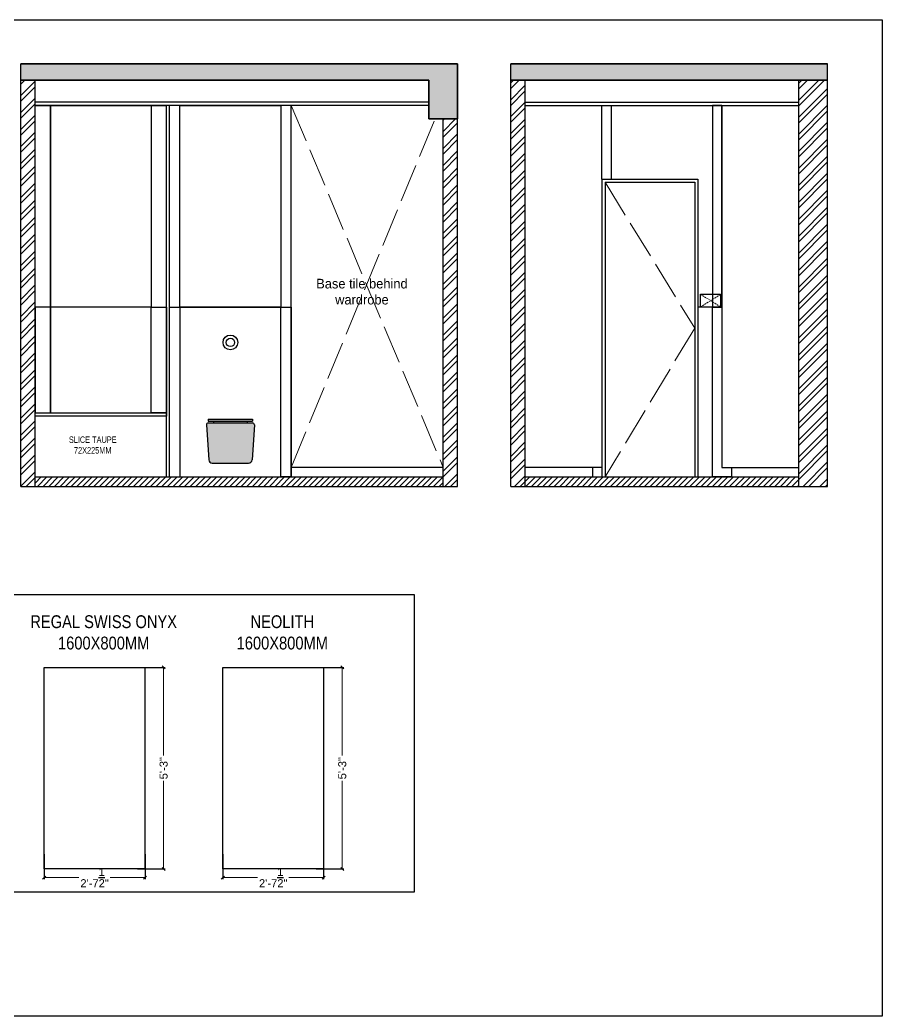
# Model space of a CAD drawing. Header units: millimetres. Extents: x 56222 to 3066687, y -650199 to -121287.
# Drawn here: x 155449.1 to 155718.5, y -180749.4 to -180438.4 of the extents above; entities that cross this region are included whole.
import ezdxf

# ---------------------------------------------------------------- set-up
doc = ezdxf.new("R2010")
doc.units = ezdxf.units.MM
doc.header["$MEASUREMENT"] = 0
doc.header["$PDMODE"] = 35
doc.linetypes.add('ACAD_ISO02W100', pattern=[15, 12, -3])
doc.linetypes.add('DASHED', pattern=[0.75, 0.5, -0.25])
doc.layers.get('Defpoints').update_dxf_attribs({"color": 220})
doc.layers.add('AR HATCH-7', color=7, linetype='Continuous')
doc.layers.add('SANIT', color=232, linetype='Continuous')
for name, color, linetype, lineweight in [('dim05', 1, 'Continuous', 13), ('ELEC.', 5, 'Continuous', 20), ('FIRST FLOOR ( TEXT )', 7, 'Continuous', 9), ('Flooring', 253, 'Continuous', 30), ('FUR', 250, 'Continuous', 0), ('FURNITURE', 32, 'Continuous', 9), ('HACHA', 253, 'Continuous', 5), ('wall', 7, 'Continuous', 30), ('XX~SLAB ( BEAM )~ ( DIM )', 7, 'Continuous', 9), ('XX~STR BEAM', 5, 'ACAD_ISO02W100', 9)]:
    doc.layers.add(name, color=color, linetype=linetype, lineweight=lineweight)
doc.layers.add('hatch', color=253, linetype='Continuous', lineweight=0, transparency=0.4)
doc.styles.add('Arial', font='arial.ttf')
doc.styles.add('DATE', font='swissc.ttf', dxfattribs={"height": 6.75})
doc.styles.add('KATHA', font='swissc.ttf')
doc.styles.get("Standard").update_dxf_attribs({"font": 'arial.ttf', "height": 6})
doc.dimstyles.new('ISO-25', dxfattribs={"dimtxt": 2.5, "dimasz": 1, "dimexe": 0.5, "dimexo": 1, "dimtad": 0, "dimdec": 1, "dimlunit": 4, "dimtxsty": 'Standard', "dimblk": 'OBLIQUE', "dimcen": 2.5, "dimclrd": 1, "dimclre": 1, "dimclrt": 5, "dimadec": 0, "dimazin": 0, "dimtfac": 1, "dimtdec": 1, "dimtmove": 0, "dimatfit": 3, "dimfxl": 1, "dimlwd": -1, "dimarcsym": 0})

# ---------------------------------------------------------------- blocks, each defined once
blk = doc.blocks.new('sda sdasd')
at = {"ltscale": 0.25, "true_color": 0xffffff}
h = blk.add_hatch(color=7, dxfattribs=at)
h.dxf.hatch_style = 1
h.paths.add_polyline_path([(46521.76, -32072.17, 0.433848), (46521.2, -32071.58), (46507.32, -32071.58, 0.433848), (46506.76, -32072.17), (46507.49, -32083.1, 0.394848), (46508.6, -32084.15), (46519.92, -32084.15, 0.394848), (46521.03, -32083.1)])
h.paths.add_polyline_path([(46521.2, -32070.46), (46507.32, -32070.46), (46507.32, -32071.02), (46521.2, -32071.02)])
h.paths.add_polyline_path([(46519.53, -32071.02), (46508.99, -32071.02), (46508.99, -32071.58), (46519.53, -32071.58)])
at = {"layer": 'SANIT'}
for p, q in [((46506.76, -32072.17), (46507.49, -32083.1)), ((46507.32, -32070.46), (46507.32, -32071.02)), ((46507.32, -32070.46), (46521.2, -32070.46)), ((46507.32, -32071.02), (46521.2, -32071.02)), ((46507.32, -32071.58), (46521.2, -32071.58)), ((46508.99, -32071.02), (46508.99, -32071.58)), ((46519.53, -32071.02), (46519.53, -32071.58)), ((46521.76, -32072.17), (46521.03, -32083.1)), ((46521.2, -32070.46), (46521.2, -32071.02)), ((46508.6, -32084.15), (46519.92, -32084.15))]:
    blk.add_line(p, q, dxfattribs=at)
for centre, radius, start, end in [((46507.32, -32072.14), 0.558, 90, 183.8141), ((46521.2, -32072.14), 0.558, 356.1859, 90), ((46508.6, -32083.03), 1.12, 183.8141, 270), ((46519.92, -32083.03), 1.12, 270, 356.1859)]:
    blk.add_arc(centre, radius, start, end, dxfattribs=at)
blk = doc.blocks.new('_Oblique')
at = {"layer": 'wall', "color": 0, "lineweight": -2}
blk.add_line((-0.5, -0.5), (0.5, 0.5), dxfattribs=at)
blk = doc.blocks.new('*D529')
at = {"layer": 'Defpoints', "color": 0, "lineweight": 25, "transparency": 16777216}
for p in [(155484.8, -180640.54), (155484.8, -180703.49), (155493.99, -180703.49)]:
    blk.add_point(p, dxfattribs=at)
at = {"layer": 'dim05', "color": 1, "linetype": 'Continuous', "lineweight": -2, "transparency": 16777216}
for p, q in [((155485.8, -180640.54), (155494.49, -180640.54)), ((155485.8, -180703.49), (155494.49, -180703.49))]:
    blk.add_line(p, q, dxfattribs=at)
at = {"layer": 'dim05', "color": 1, "linetype": 'Continuous', "transparency": 16777216}
for p, q in [((155493.99, -180640.54), (155493.99, -180668.07)), ((155493.99, -180703.49), (155493.99, -180675.96))]:
    blk.add_line(p, q, dxfattribs=at)
at = {"layer": 'dim05', "color": 1, "transparency": 16777216}
for p, rotation in [((155493.99, -180640.54), 90), ((155493.99, -180703.49), 270)]:
    blk.add_blockref('_Oblique', p, dxfattribs=dict(at, rotation=rotation))
at = {"layer": 'dim05', "color": 5, "lineweight": 25, "transparency": 16777216, "insert": (155493.99, -180672.02), "char_height": 2.5, "attachment_point": 5, "rotation": 90, "style": 'Arial'}
blk.add_mtext('5\'-3"', dxfattribs=at)
blk = doc.blocks.new('*D530')
at = {"layer": 'Defpoints', "color": 0, "lineweight": 25, "transparency": 16777216}
for p in [(155456.66, -180697.83), (155488.16, -180697.83), (155488.16, -180706.19)]:
    blk.add_point(p, dxfattribs=at)
at = {"layer": 'dim05', "color": 1, "linetype": 'Continuous', "lineweight": -2, "transparency": 16777216}
for p, q in [((155456.66, -180698.83), (155456.66, -180706.69)), ((155488.16, -180698.83), (155488.16, -180706.69))]:
    blk.add_line(p, q, dxfattribs=at)
at = {"layer": 'dim05', "color": 1, "linetype": 'Continuous', "transparency": 16777216}
for p, q in [((155456.66, -180706.19), (155467.53, -180706.19)), ((155488.16, -180706.19), (155477.29, -180706.19))]:
    blk.add_line(p, q, dxfattribs=at)
at = {"layer": 'dim05', "color": 1, "transparency": 16777216, "rotation": 180}
blk.add_blockref('_Oblique', (155456.66, -180706.19), dxfattribs=at)
at = {"layer": 'dim05', "color": 1, "transparency": 16777216}
blk.add_blockref('_Oblique', (155488.16, -180706.19), dxfattribs=at)
at = {"layer": 'dim05', "color": 5, "lineweight": 25, "transparency": 16777216, "insert": (155472.41, -180706.19), "char_height": 2.5, "attachment_point": 5, "style": 'Arial'}
blk.add_mtext('2\'-7{\\H1x;\\S1/2;}"', dxfattribs=at)
blk = doc.blocks.new('*D531')
at = {"layer": 'Defpoints', "color": 0, "lineweight": 25, "transparency": 16777216}
for p in [(155540.61, -180640.54), (155540.61, -180703.49), (155549.8, -180703.49)]:
    blk.add_point(p, dxfattribs=at)
at = {"layer": 'dim05', "color": 1, "linetype": 'Continuous', "lineweight": -2, "transparency": 16777216}
for p, q in [((155541.61, -180640.54), (155550.3, -180640.54)), ((155541.61, -180703.49), (155550.3, -180703.49))]:
    blk.add_line(p, q, dxfattribs=at)
at = {"layer": 'dim05', "color": 1, "linetype": 'Continuous', "transparency": 16777216}
for p, q in [((155549.8, -180640.54), (155549.8, -180668.07)), ((155549.8, -180703.49), (155549.8, -180675.96))]:
    blk.add_line(p, q, dxfattribs=at)
at = {"layer": 'dim05', "color": 1, "transparency": 16777216}
for p, rotation in [((155549.8, -180640.54), 90), ((155549.8, -180703.49), 270)]:
    blk.add_blockref('_Oblique', p, dxfattribs=dict(at, rotation=rotation))
at = {"layer": 'dim05', "color": 5, "lineweight": 25, "transparency": 16777216, "insert": (155549.8, -180672.02), "char_height": 2.5, "attachment_point": 5, "rotation": 90, "style": 'Arial'}
blk.add_mtext('5\'-3"', dxfattribs=at)
blk = doc.blocks.new('*D532')
at = {"layer": 'Defpoints', "color": 0, "lineweight": 25, "transparency": 16777216}
for p in [(155512.47, -180697.83), (155543.97, -180697.83), (155543.97, -180706.19)]:
    blk.add_point(p, dxfattribs=at)
at = {"layer": 'dim05', "color": 1, "linetype": 'Continuous', "lineweight": -2, "transparency": 16777216}
for p, q in [((155512.47, -180698.83), (155512.47, -180706.69)), ((155543.97, -180698.83), (155543.97, -180706.69))]:
    blk.add_line(p, q, dxfattribs=at)
at = {"layer": 'dim05', "color": 1, "linetype": 'Continuous', "transparency": 16777216}
for p, q in [((155512.47, -180706.19), (155523.34, -180706.19)), ((155543.97, -180706.19), (155533.1, -180706.19))]:
    blk.add_line(p, q, dxfattribs=at)
at = {"layer": 'dim05', "color": 1, "transparency": 16777216, "rotation": 180}
blk.add_blockref('_Oblique', (155512.47, -180706.19), dxfattribs=at)
at = {"layer": 'dim05', "color": 1, "transparency": 16777216}
blk.add_blockref('_Oblique', (155543.97, -180706.19), dxfattribs=at)
at = {"layer": 'dim05', "color": 5, "lineweight": 25, "transparency": 16777216, "insert": (155528.22, -180706.19), "char_height": 2.5, "attachment_point": 5, "style": 'Arial'}
blk.add_mtext('2\'-7{\\H1x;\\S1/2;}"', dxfattribs=at)

msp = doc.modelspace()

# ---------------------------------------------------------------- hatches: boundary and pattern name
at = {"layer": 'AR HATCH-7', "lineweight": 30, "transparency": 33554559}
h = msp.add_hatch(dxfattribs=at)
h.set_pattern_fill('ANSI31', color=9, scale=10)
h.set_pattern_definition([(45, (10222.4891, -2394.3197), (-0.8838834765, 0.8838834765), [])])
h.paths.add_polyline_path([(155581.337, -180584.08), (155581.337, -180581.08), (155453.837, -180581.08), (155453.837, -180584.08)])
h = msp.add_hatch(dxfattribs=at)
h.set_pattern_fill('ANSI31', color=9, scale=10)
h.set_pattern_definition([(45, (10201.8428, -2394.3197), (-0.8838834765, 0.8838834765), [])])
h.paths.add_polyline_path([(155692.424, -180584.08), (155692.424, -180581.08), (155606.924, -180581.08), (155606.924, -180584.08)])
at = {"layer": 'hatch'}
h = msp.add_hatch(dxfattribs=at)
h.set_pattern_fill('AR-CONC', color=256, scale=0.5)
h.set_pattern_definition([(50, (10222.489, -2394.3197), (3.586300913, -0.313760675), [0.375, -4.125]), (355, (10222.489, -2394.3197), (-0.69375667, 3.76096067), [0.3, -3.3]), (100.4514445, (10222.788, -2394.346), (2.892544234, 3.447199955), [0.31870096, -3.50571056]), (46.1842, (10222.489, -2393.3197), (5.33620665, -0.8275964), [0.5625, -6.1875]), (96.6356355, (10222.934, -2393.3887), (4.67330973, 4.870593), [0.47805171, -5.2585688]), (351.184164, (10222.489, -2393.3197), (4.67330973, 4.870593), [0.45, -4.95]), (21, (10222.989, -2393.5697), (2.98453526, -2.013094453), [0.375, -4.125]), (326, (10222.989, -2393.5697), (1.21657666, 3.625750225), [0.3, -3.3]), (71.4514447, (10223.2378, -2393.7374), (4.201111884, 1.612655764), [0.31870095, -3.50571056]), (37.5, (10222.4891, -2394.3197), (0.0607992766, 1.664469269), [0, -3.26, 0, -3.35, 0, -3.3125]), (7.5, (10222.489, -2394.3197), (1.315347687, 1.97205856), [0, -1.91, 0, -3.185, 0, -1.2625]), (327.5, (10221.3741, -2394.3197), (2.669112181, -0.112774359), [0, -1.25, 0, -3.9, 0, -5.175]), (317.5, (10220.874, -2394.3197), (2.915930847, 0.500524912), [0, -1.625, 0, -2.59, 0, -3.675])])
h.paths.add_polyline_path([(155585.837, -180452.08), (155449.337, -180452.08), (155449.337, -180457.14), (155576.837, -180457.14), (155576.837, -180469.302), (155585.837, -180469.302)])
h = msp.add_hatch(dxfattribs=at)
h.set_pattern_fill('AR-CONC', color=256, scale=0.5)
h.set_pattern_definition([(50, (10201.8428, -2394.3197), (3.586300913, -0.313760675), [0.375, -4.125]), (355, (10201.843, -2394.3197), (-0.69375667, 3.76096067), [0.3, -3.3]), (100.4514445, (10202.1417, -2394.346), (2.892544234, 3.447199955), [0.31870096, -3.50571056]), (46.1842, (10201.843, -2393.3197), (5.33620665, -0.8275964), [0.5625, -6.1875]), (96.6356355, (10202.2875, -2393.3887), (4.67330973, 4.870593), [0.47805171, -5.2585688]), (351.184164, (10201.843, -2393.3197), (4.67330973, 4.870593), [0.45, -4.95]), (21, (10202.3428, -2393.5697), (2.98453526, -2.013094453), [0.375, -4.125]), (326, (10202.343, -2393.5697), (1.21657666, 3.625750225), [0.3, -3.3]), (71.4514447, (10202.5915, -2393.7374), (4.201111884, 1.612655764), [0.31870095, -3.50571056]), (37.5, (10201.8428, -2394.3197), (0.0607992766, 1.664469269), [0, -3.26, 0, -3.35, 0, -3.3125]), (7.5, (10201.8428, -2394.3197), (1.315347687, 1.97205856), [0, -1.91, 0, -3.185, 0, -1.2625]), (327.5, (10200.7278, -2394.3197), (2.669112181, -0.112774359), [0, -1.25, 0, -3.9, 0, -5.175]), (317.5, (10200.2278, -2394.3197), (2.915930847, 0.500524912), [0, -1.625, 0, -2.59, 0, -3.675])])
h.paths.add_polyline_path([(155602.424, -180452.08), (155602.424, -180457.14), (155701.424, -180457.14), (155701.424, -180452.08)])
at = {"layer": 'hatch', "ltscale": 10}
h = msp.add_hatch(dxfattribs=at)
h.set_pattern_fill('ANSI32', color=256, scale=10, style=0)
h.set_pattern_definition([(45, (10222.489, -2394.3197), (-2.65165043, 2.65165043), []), (45, (10224.257, -2394.3197), (-2.65165043, 2.65165043), [])])
h.paths.add_polyline_path([(155449.337, -180584.08), (155453.837, -180584.08), (155453.837, -180457.14), (155449.337, -180457.14)])
h.paths.add_polyline_path([(155581.337, -180584.08), (155585.837, -180584.08), (155585.837, -180469.302), (155581.337, -180469.302)])
h = msp.add_hatch(dxfattribs=at)
h.set_pattern_fill('ANSI32', color=256, scale=10, style=0)
h.set_pattern_definition([(45, (10201.843, -2394.3197), (-2.65165043, 2.65165043), []), (45, (10203.6106, -2394.3197), (-2.65165043, 2.65165043), [])])
h.paths.add_polyline_path([(155602.424, -180584.08), (155606.924, -180584.08), (155606.924, -180457.14), (155602.424, -180457.14)])
h.paths.add_polyline_path([(155692.424, -180584.08), (155701.424, -180584.08), (155701.424, -180457.14), (155692.424, -180457.14)])

# ---------------------------------------------------------------- linework, layer by layer
at = {"color": 6, "lineweight": 30}
for p, q in [((155576.837, -180464.08), (155453.837, -180464.08)), ((155576.837, -180465.08), (155453.837, -180465.08)), ((155606.924, -180464.08), (155692.424, -180464.08)), ((155606.924, -180465.08), (155692.424, -180465.08))]:
    msp.add_line(p, q, dxfattribs=at)
at = {"color": 3, "lineweight": 30, "ltscale": 0.25}
for radius in [2.304, 1.304]:
    msp.add_circle((155514.837, -180539.08), radius, dxfattribs=at)
at = {"layer": 'dim05', "color": 1, "lineweight": 35}
for p, q in [((155585.837, -180452.08), (155449.337, -180452.08)), ((155585.837, -180452.08), (155585.837, -180469.302)), ((155602.424, -180452.08), (155701.424, -180452.08)), ((155576.837, -180457.14), (155449.337, -180457.14)), ((155576.837, -180469.302), (155576.837, -180457.14)), ((155602.424, -180457.14), (155701.424, -180457.14)), ((155576.837, -180469.302), (155585.837, -180469.302))]:
    msp.add_line(p, q, dxfattribs=at)
at = {"layer": 'Flooring', "ltscale": 4}
for p, q in [((155453.837, -180581.08), (155581.337, -180581.08)), ((155606.924, -180581.08), (155692.424, -180581.08))]:
    msp.add_line(p, q, dxfattribs=at)
at = {"layer": 'FURNITURE', "lineweight": 30}
for p, q in [((155533.837, -180581.08), (155533.837, -180465.08)), ((155630.924, -180488.08), (155630.924, -180465.08)), ((155668.424, -180465.08), (155668.424, -180578.08)), ((155581.337, -180578.08), (155533.837, -180578.08)), ((155630.924, -180578.08), (155606.924, -180578.08)), ((155627.924, -180578.08), (155627.924, -180581.08)), ((155668.424, -180578.08), (155692.424, -180578.08)), ((155671.424, -180578.08), (155671.424, -180581.08))]:
    msp.add_line(p, q, dxfattribs=at)
at = {"layer": 'FURNITURE', "linetype": 'ACAD_ISO02W100', "lineweight": 5}
for p, q in [((155533.837, -180465.08), (155581.337, -180578.08)), ((155533.837, -180578.08), (155578.766, -180469.302))]:
    msp.add_line(p, q, dxfattribs=at)
at = {"layer": 'FURNITURE', "color": 9, "linetype": 'ACAD_ISO02W100', "lineweight": 5, "true_color": 0xc7c8ca}
for p, q in [((155631.924, -180489.08), (155659.928, -180534.58)), ((155659.928, -180534.58), (155631.924, -180581.08))]:
    msp.add_line(p, q, dxfattribs=at)
at = {"layer": 'HACHA', "color": 5, "lineweight": 30}
for p, q in [((155494.837, -180581.08), (155494.837, -180465.08)), ((155495.837, -180581.08), (155495.837, -180465.08))]:
    msp.add_line(p, q, dxfattribs=at)
at = {"layer": 'wall', "lineweight": 30}
for p, q in [((155449.337, -180584.08), (155449.337, -180457.14)), ((155453.837, -180584.08), (155453.837, -180457.14)), ((155602.424, -180584.08), (155602.424, -180457.14)), ((155606.924, -180584.08), (155606.924, -180457.14)), ((155692.424, -180584.08), (155692.424, -180457.14)), ((155701.424, -180584.08), (155701.424, -180457.14)), ((155581.337, -180584.08), (155581.337, -180469.302)), ((155585.837, -180584.08), (155585.837, -180469.302)), ((155630.924, -180488.08), (155660.928, -180488.08)), ((155630.924, -180488.08), (155630.924, -180581.08)), ((155631.924, -180489.08), (155659.928, -180489.08)), ((155631.924, -180489.08), (155631.924, -180581.08)), ((155659.928, -180489.08), (155659.928, -180581.08)), ((155660.928, -180488.08), (155660.928, -180581.08)), ((155449.337, -180584.08), (155585.837, -180584.08)), ((155602.424, -180584.08), (155701.424, -180584.08))]:
    msp.add_line(p, q, dxfattribs=at)
for points in [[(155453.837, -180561.08), (155494.837, -180561.08), (155494.837, -180562.08), (155453.837, -180562.08)], [(155377.858, -180617.805), (155572.298, -180617.805), (155572.298, -180710.683), (155377.858, -180710.683)]]:
    msp.add_lwpolyline(points, close=True, dxfattribs=at)
at = {"layer": 'XX~SLAB ( BEAM )~ ( DIM )', "color": 242, "lineweight": 30, "true_color": 0xcd2027}
for p, q in [((155449.337, -180457.14), (155449.337, -180452.08)), ((155602.424, -180457.14), (155602.424, -180452.08)), ((155701.424, -180457.14), (155701.424, -180452.08)), ((155495.837, -180581.08), (155495.837, -180533.08))]:
    msp.add_line(p, q, dxfattribs=at)
at = {"layer": 'XX~SLAB ( BEAM )~ ( DIM )', "color": 1, "lineweight": 30}
msp.add_line((155453.837, -180465.08), (155494.837, -180465.08), dxfattribs=at)
at = {"layer": 'XX~SLAB ( BEAM )~ ( DIM )', "color": 242, "linetype": 'DASHED', "true_color": 0xcd2027}
for p, q in [((155661.745, -180524.03), (155668.008, -180528.03)), ((155661.745, -180528.03), (155668.008, -180524.031))]:
    msp.add_line(p, q, dxfattribs=at)
at = {"layer": 'XX~SLAB ( BEAM )~ ( DIM )', "color": 18, "lineweight": 30, "true_color": 0x000000}
msp.add_line((155495.837, -180528.08), (155533.837, -180528.08), dxfattribs=at)
at = {"layer": 'XX~SLAB ( BEAM )~ ( DIM )', "color": 1, "lineweight": 30}
for points in [[(155161.626, -180438.367), (155718.451, -180438.367), (155718.451, -180749.423), (155161.626, -180749.423)], [(155456.661, -180640.54), (155488.157, -180640.54), (155488.157, -180703.49), (155456.661, -180703.49)], [(155512.472, -180640.54), (155543.968, -180640.54), (155543.968, -180703.49), (155512.472, -180703.49)]]:
    msp.add_lwpolyline(points, close=True, dxfattribs=at)
at = {"layer": 'XX~SLAB ( BEAM )~ ( DIM )', "color": 27, "lineweight": 25, "true_color": 0x7d5120}
for points in [[(155453.837, -180465.08), (155458.589, -180465.08), (155458.589, -180528.03), (155453.837, -180528.03)], [(155458.589, -180465.08), (155490.085, -180465.08), (155490.085, -180528.03), (155458.589, -180528.03)], [(155494.837, -180465.08), (155490.085, -180465.08), (155490.085, -180528.03), (155494.837, -180528.03)], [(155499.089, -180465.13), (155530.585, -180465.13), (155530.585, -180528.08), (155499.089, -180528.08)], [(155533.837, -180465.13), (155530.585, -180465.13), (155530.585, -180528.08), (155533.837, -180528.08)], [(155668.424, -180465.08), (155665.422, -180465.08), (155665.422, -180528.03), (155668.424, -180528.03)], [(155453.837, -180561.08), (155458.589, -180561.08), (155458.589, -180528.03), (155453.837, -180528.03)], [(155458.589, -180561.08), (155490.085, -180561.08), (155490.085, -180528.03), (155458.589, -180528.03)], [(155494.837, -180561.08), (155490.085, -180561.08), (155490.085, -180528.03), (155494.837, -180528.03)], [(155499.089, -180581.08), (155530.585, -180581.08), (155530.585, -180528.08), (155499.089, -180528.08)], [(155533.837, -180581.08), (155530.585, -180581.08), (155530.585, -180528.08), (155533.837, -180528.08)]]:
    msp.add_lwpolyline(points, close=True, dxfattribs=at)
for points in [[(155633.926, -180488.08), (155633.926, -180465.08), (155665.422, -180465.08), (155665.422, -180528.03), (155660.928, -180528.03)], [(155660.928, -180581.08), (155665.422, -180581.08), (155665.422, -180528.03), (155660.928, -180528.03)], [(155671.424, -180581.08), (155665.422, -180581.08), (155665.422, -180528.03), (155668.424, -180528.03), (155668.424, -180578.08)]]:
    msp.add_lwpolyline(points, dxfattribs=at)
at = {"layer": 'XX~STR BEAM', "lineweight": 30}
msp.add_lwpolyline([(155661.745, -180528.03), (155661.745, -180524.03), (155668.008, -180524.03), (155668.008, -180528.03)], close=True, dxfattribs=at)

# ---------------------------------------------------------------- block references
at = {"layer": 'ELEC.'}
msp.add_blockref('sda sdasd', (109000.576, -148492.618), dxfattribs=at)

# ---------------------------------------------------------------- texts
at = {"layer": 'FIRST FLOOR ( TEXT )', "attachment_point": 5, "style": 'KATHA'}
for s, insert, char_height in [('SLICE TAUPE\\P72X225MM', (155471.832, -180571.117), 2), ('REGAL SWISS ONYX\\P1600X800MM', (155475.242, -180629.635), 4), ('NEOLITH\\P1600X800MM', (155531.053, -180629.635), 4)]:
    msp.add_mtext(s, dxfattribs=dict(at, insert=insert, char_height=char_height))
at = {"layer": 'FUR', "lineweight": 20, "insert": (155536.571, -180519.212), "char_height": 3, "attachment_point": 1, "style": 'DATE'}
msp.add_mtext_dynamic_manual_height_columns('\\pxqc;{\\fCentury Gothic|b0|i0|c0|p34;Base tile behind wardrobe}', width=38.72533, gutter_width=1, heights=[0], dxfattribs=at)

# ---------------------------------------------------------------- dimensions: what is measured, and where the dimension line sits
at = {"layer": 'dim05', "color": 27, "lineweight": 25, "true_color": 0x7d5120}
for base, p1, p2, picture, middle in [((155493.989, -180703.49), (155484.802, -180640.54), (155484.802, -180703.49), '*D529', (155493.989, -180672.015)), ((155549.8, -180703.49), (155540.613, -180640.54), (155540.613, -180703.49), '*D531', (155549.8, -180672.015))]:
    dim = msp.add_linear_dim(base=base, p1=p1, p2=p2, angle=90, dimstyle='ISO-25', override={"dimdec": 0, "dimtxsty": 'Arial', "dimtmove": 1}, dxfattribs=at)
    dim.commit()
    dim.dimension.update_dxf_attribs({"geometry": picture, "text_midpoint": middle})
for base, p1, p2, picture, middle in [((155488.157, -180706.187), (155456.661, -180697.834), (155488.157, -180697.834), '*D530', (155472.409, -180706.187)), ((155543.968, -180706.187), (155512.472, -180697.834), (155543.968, -180697.834), '*D532', (155528.22, -180706.187))]:
    dim = msp.add_linear_dim(base=base, p1=p1, p2=p2, dimstyle='ISO-25', override={"dimdec": 2, "dimtxsty": 'Arial', "dimtmove": 1}, dxfattribs=at)
    dim.commit()
    dim.dimension.update_dxf_attribs({"geometry": picture, "text_midpoint": middle})

doc.saveas('drawing.dxf')
